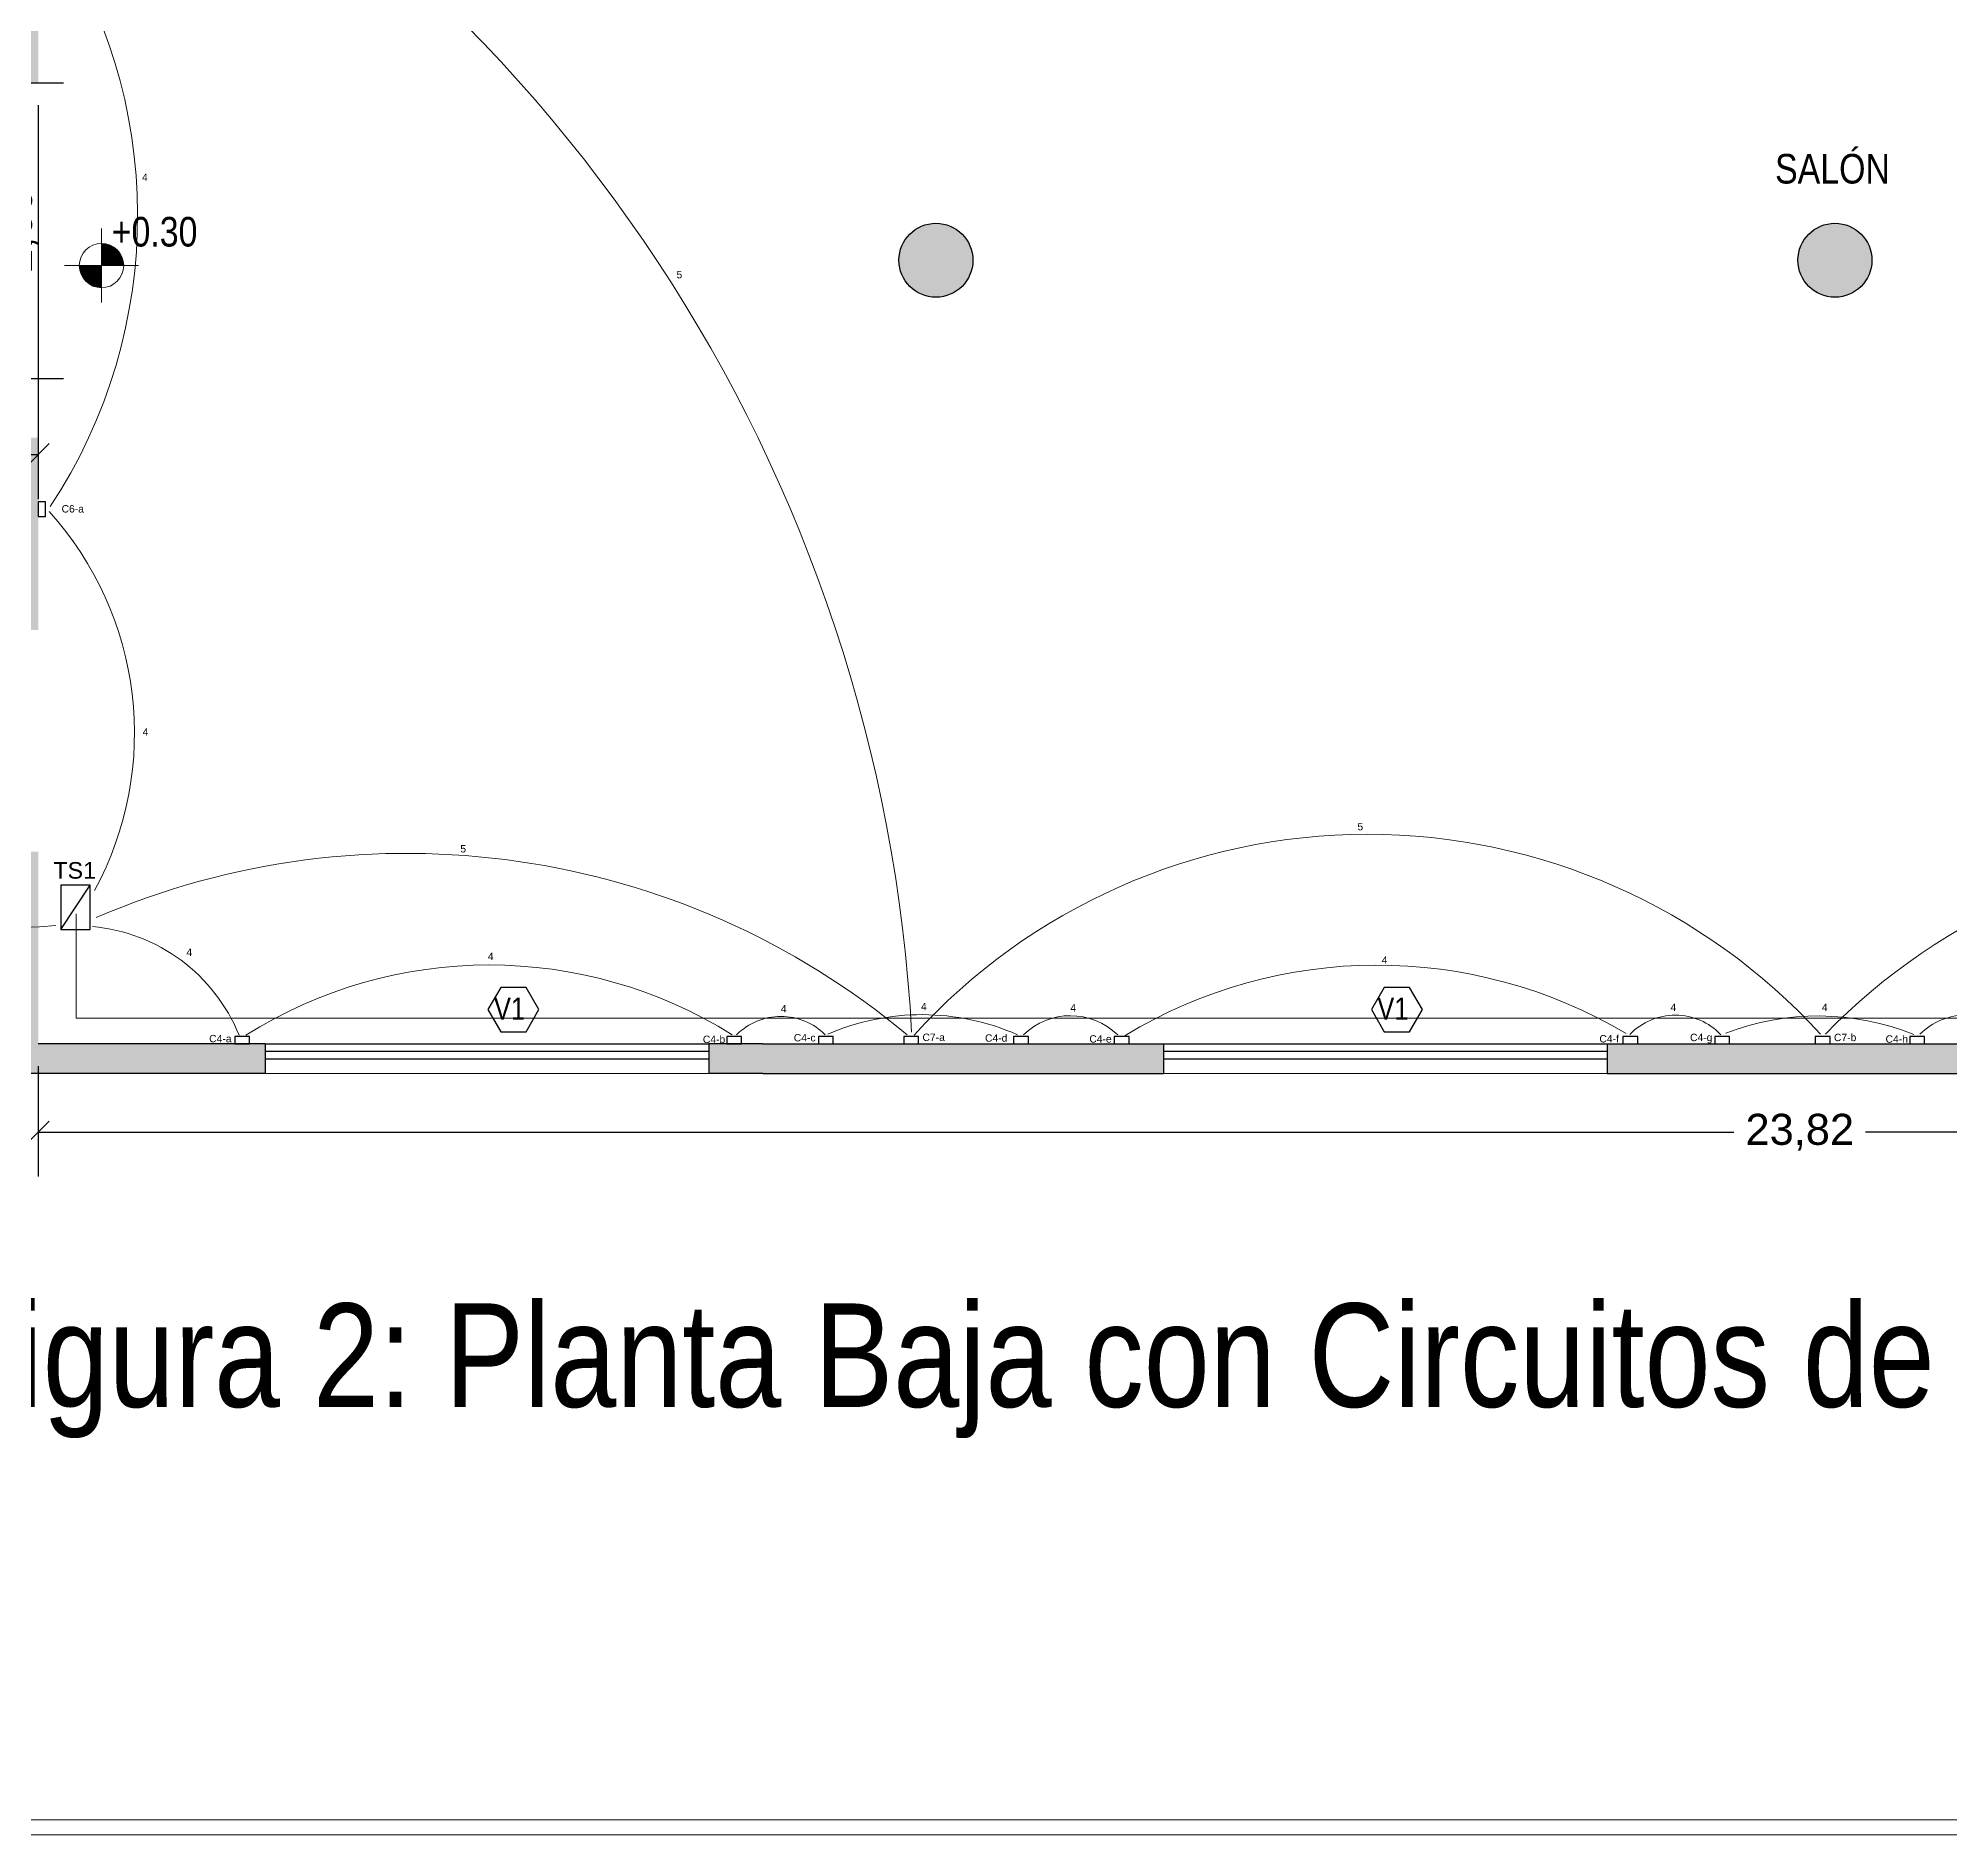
# Model space of a CAD drawing. Header units: millimetres. Extents: x 569 to 671, y 232 to 291.
# Drawn here: x 581.68 to 594.61, y 231.64 to 243.79 of the extents above; entities that cross this region are included whole.
import ezdxf

# ---------------------------------------------------------------- set-up
doc = ezdxf.new("R2010")
doc.units = ezdxf.units.MM
for name, color, linetype in [('01', 1, 'Continuous'), ('Muros', 1, 'Continuous'), ('Texto', 241, 'Continuous'), ('Vista', 4, 'Continuous')]:
    doc.layers.add(name, color=color, linetype=linetype)
for name, color, linetype, lineweight in [('Cotas', 9, 'Continuous', 13), ('MARCO', 130, 'Continuous', 15), ('Mobiliario', 84, 'Continuous', 18), ('Piso', 254, 'Continuous', 13)]:
    doc.layers.add(name, color=color, linetype=linetype, lineweight=lineweight)
doc.styles.add('arial', font='arial.ttf', dxfattribs={"height": 0.15})
doc.styles.add('CARATULA', font='arial.ttf')
doc.styles.add('Cecilia-3', font='ARIALN.TTF', dxfattribs={"height": 0.04})
doc.styles.get("Standard").update_dxf_attribs({"font": 'arial.ttf'})
doc.dimstyles.new('Seba', dxfattribs={"dimscale": 0.3, "dimtxt": 0.7, "dimasz": 0.5, "dimexe": 1, "dimexo": 0.5, "dimgap": 0.3, "dimtad": 0, "dimzin": 1, "dimtxsty": 'CARATULA', "dimblk": 'OBLIQUE', "dimcen": 0.5, "dimclrd": 256, "dimclre": 256, "dimadec": 0, "dimazin": 0, "dimtm": 1e-09, "dimtfac": 1, "dimtmove": 0, "dimatfit": 3, "dimldrblk": 'OBLIQUE', "dimfxl": 1.25, "dimarcsym": 1})

# ---------------------------------------------------------------- blocks, each defined once
blk = doc.blocks.new('_Oblique')
at = {"color": 0, "linetype": 'ByBlock', "lineweight": -2}
blk.add_line((-0.5, -0.5), (0.5, 0.5), dxfattribs=at)
blk = doc.blocks.new('*D303')
at = {"layer": 'Cotas', "lineweight": -2, "transparency": 16777216}
for p, q in [((577.865, 243.49), (581.854, 243.49)), ((581.554, 243.49), (581.554, 242.854)), ((581.554, 241.49), (581.554, 242.126)), ((577.865, 241.49), (581.854, 241.49))]:
    blk.add_line(p, q, dxfattribs=at)
at = {"layer": 'Defpoints', "color": 0, "transparency": 16777216}
for p in [(577.715, 243.49), (581.554, 243.49), (577.715, 241.49)]:
    blk.add_point(p, dxfattribs=at)
at = {"layer": 'Cotas', "lineweight": -2, "transparency": 16777216, "xscale": 0.15, "yscale": 0.15, "zscale": 0.15}
for p, rotation in [((581.554, 243.49), 90), ((581.554, 241.49), 270)]:
    blk.add_blockref('_Oblique', p, dxfattribs=dict(at, rotation=rotation))
at = {"layer": 'Cotas', "color": 0, "transparency": 16777216, "insert": (581.554, 242.49), "char_height": 0.21, "attachment_point": 5, "rotation": 90, "style": 'CARATULA'}
blk.add_mtext('2,00', dxfattribs=at)
blk = doc.blocks.new('*D304')
at = {"layer": 'Cotas', "lineweight": -2, "transparency": 16777216}
for p, q in [((581.682, 236.84), (581.682, 236.093)), ((605.505, 236.84), (605.505, 236.093)), ((581.682, 236.393), (593.148, 236.393)), ((605.505, 236.393), (594.038, 236.393))]:
    blk.add_line(p, q, dxfattribs=at)
at = {"layer": 'Defpoints', "color": 0, "transparency": 16777216}
for p in [(581.682, 236.99), (605.505, 236.99), (581.682, 236.393)]:
    blk.add_point(p, dxfattribs=at)
at = {"layer": 'Cotas', "lineweight": -2, "transparency": 16777216, "xscale": 0.15, "yscale": 0.15, "zscale": 0.15}
for p, rotation in [((581.682, 236.393), 180.0000000000016), ((605.505, 236.393), 1.598721155460225e-12)]:
    blk.add_blockref('_Oblique', p, dxfattribs=dict(at, rotation=rotation))
at = {"layer": 'Cotas', "color": 0, "transparency": 16777216, "insert": (593.593, 236.393), "char_height": 0.21, "attachment_point": 5, "style": 'CARATULA'}
blk.add_mtext('23,82', dxfattribs=at)
blk = doc.blocks.new('*D309')
at = {"layer": 'Cotas', "lineweight": -2, "transparency": 16777216}
for p, q in [((575.882, 243.34), (575.882, 240.675)), ((581.682, 243.34), (581.682, 240.675)), ((575.882, 240.975), (578.42, 240.975)), ((581.682, 240.975), (579.145, 240.975))]:
    blk.add_line(p, q, dxfattribs=at)
at = {"layer": 'Defpoints', "color": 0, "transparency": 16777216}
for p in [(575.882, 243.49), (581.682, 243.49), (575.882, 240.975)]:
    blk.add_point(p, dxfattribs=at)
at = {"layer": 'Cotas', "lineweight": -2, "transparency": 16777216, "xscale": 0.15, "yscale": 0.15, "zscale": 0.15, "rotation": 180}
blk.add_blockref('_Oblique', (575.882, 240.975), dxfattribs=at)
at = {"layer": 'Cotas', "lineweight": -2, "transparency": 16777216, "xscale": 0.15, "yscale": 0.15, "zscale": 0.15}
blk.add_blockref('_Oblique', (581.682, 240.975), dxfattribs=at)
at = {"layer": 'Cotas', "color": 0, "transparency": 16777216, "insert": (578.782, 240.975), "char_height": 0.21, "attachment_point": 5, "style": 'CARATULA'}
blk.add_mtext('5,80', dxfattribs=at)

msp = doc.modelspace()

# ---------------------------------------------------------------- hatches: boundary and pattern name
at = {"layer": 'Muros'}
h = msp.add_hatch(color=256, dxfattribs=at)
h.dxf.hatch_style = 1
h.paths.add_polyline_path([(600.021, 247.79), (598.366, 247.79), (598.366, 247.59), (599.901, 247.59), (600.536, 246.388), (600.713, 246.482)])
h.paths.add_polyline_path([(595.366, 247.79), (592.291, 247.79), (592.291, 247.59), (595.366, 247.59)])
h.paths.add_polyline_path([(589.291, 247.79), (586.582, 247.79), (586.217, 247.79), (586.217, 247.59), (586.582, 247.59), (589.291, 247.59)])
h.paths.add_polyline_path([(602.583, 242.945), (602.406, 242.852), (603.099, 241.541), (603.275, 241.635)])
h.paths.add_polyline_path([(605.145, 238.098), (604.968, 238.005), (605.505, 236.99), (604.436, 236.99), (604.436, 236.79), (605.837, 236.79)])
h.paths.add_polyline_path([(601.436, 236.99), (598.366, 236.99), (598.366, 236.79), (601.436, 236.79)])
h.paths.add_polyline_path([(595.366, 236.99), (592.291, 236.99), (592.291, 236.79), (595.366, 236.79)])
h.paths.add_polyline_path([(589.291, 236.99), (586.582, 236.99), (586.217, 236.99), (586.217, 236.79), (586.582, 236.79), (589.291, 236.79)])
h.paths.add_polyline_path([(600.151, 242.29, 1), (599.651, 242.29, 1)])
h.paths.add_polyline_path([(594.081, 242.29, 1), (593.581, 242.29, 1)])
h.paths.add_polyline_path([(588.002, 242.29, 1), (587.502, 242.29, 1)])
h.paths.add_polyline_path([(583.217, 236.99), (581.682, 236.99), (581.682, 238.29), (581.482, 238.29), (581.482, 236.99), (581.082, 236.99), (581.082, 236.79), (583.217, 236.79)])
h.paths.add_polyline_path([(581.682, 241.09), (576.782, 241.09), (576.782, 240.89), (578.482, 240.89), (578.482, 236.99), (577.782, 236.99), (577.782, 236.79), (578.682, 236.79), (578.682, 240.89), (581.482, 240.89), (581.482, 239.79), (581.682, 239.79)])
h.paths.add_polyline_path([(575.882, 237.79), (576.782, 237.79), (576.782, 237.69), (576.882, 237.69), (576.882, 237.89), (575.882, 237.89), (575.882, 238.69), (576.782, 238.69), (576.782, 238.59), (576.882, 238.59), (576.882, 238.79), (575.882, 238.79), (575.882, 239.59), (576.882, 239.59), (576.882, 239.69), (575.882, 239.69), (575.882, 241.49), (575.682, 241.49), (575.682, 236.79), (576.582, 236.79), (576.582, 236.99), (575.882, 236.99)])
h.paths.add_polyline_path([(579.382, 243.69), (578.682, 243.69), (578.682, 245.49), (580.282, 245.49), (580.282, 243.49), (580.682, 243.49), (580.682, 243.69), (580.482, 243.69), (580.482, 245.69), (578.682, 245.69), (578.682, 247.59), (579.082, 247.59), (579.082, 247.79), (577.782, 247.79), (577.782, 247.59), (578.482, 247.59), (578.482, 243.69), (576.782, 243.69), (576.782, 243.49), (579.382, 243.49)])
h.paths.add_polyline_path([(581.682, 247.59), (583.217, 247.59), (583.217, 247.79), (581.482, 247.79), (581.482, 243.49), (581.682, 243.49)])
h.paths.add_polyline_path([(580.682, 247.79), (580.282, 247.79), (580.282, 247.59), (580.682, 247.59)])
h.paths.add_polyline_path([(576.582, 247.79), (575.682, 247.79), (575.682, 243.29), (575.882, 243.29), (575.882, 244.89), (576.882, 244.89), (576.882, 245.09), (576.782, 245.09), (576.782, 244.99), (575.882, 244.99), (575.882, 245.79), (576.882, 245.79), (576.882, 245.99), (576.782, 245.99), (576.782, 245.89), (575.882, 245.89), (575.882, 246.69), (576.882, 246.69), (576.882, 246.89), (576.782, 246.89), (576.782, 246.79), (575.882, 246.79), (575.882, 247.59), (576.582, 247.59)])
at = {"layer": 'Piso'}
for points in [[(582.11, 242.404), (582.11, 242.254), (582.26, 242.254, 0.414214)], [(582.11, 242.254), (581.96, 242.254, 0.414214), (582.11, 242.104)]]:
    msp.add_hatch(color=256, dxfattribs=at).paths.add_polyline_path(points)

# ---------------------------------------------------------------- linework, layer by layer
at = {"color": 7, "true_color": 0xffffff}
for p, q in [((581.732, 240.657), (581.682, 240.657)), ((581.682, 240.657), (581.682, 240.557)), ((581.682, 240.557), (581.732, 240.557)), ((581.732, 240.607), (581.732, 240.657)), ((581.732, 240.557), (581.732, 240.607)), ((583.111, 237.04), (583.011, 237.04)), ((583.011, 237.04), (583.011, 236.99)), ((583.011, 236.99), (583.061, 236.99)), ((583.061, 236.99), (583.111, 236.99)), ((583.111, 236.99), (583.111, 237.04)), ((586.438, 237.04), (586.338, 237.04)), ((586.338, 237.04), (586.338, 236.99)), ((586.338, 236.99), (586.388, 236.99)), ((586.388, 236.99), (586.438, 236.99)), ((586.438, 236.99), (586.438, 237.04)), ((587.058, 237.04), (586.958, 237.04)), ((586.958, 237.04), (586.958, 236.99)), ((586.958, 236.99), (587.008, 236.99)), ((587.008, 236.99), (587.058, 236.99)), ((587.058, 236.99), (587.058, 237.04)), ((588.377, 237.04), (588.277, 237.04)), ((588.277, 237.04), (588.277, 236.99)), ((588.277, 236.99), (588.327, 236.99)), ((588.327, 236.99), (588.377, 236.99)), ((588.377, 236.99), (588.377, 237.04)), ((589.058, 237.04), (588.958, 237.04)), ((588.958, 237.04), (588.958, 236.99)), ((588.958, 236.99), (589.008, 236.99)), ((589.008, 236.99), (589.058, 236.99)), ((589.058, 236.99), (589.058, 237.04)), ((592.497, 237.04), (592.397, 237.04)), ((592.397, 237.04), (592.397, 236.99)), ((592.397, 236.99), (592.447, 236.99)), ((592.447, 236.99), (592.497, 236.99)), ((592.497, 236.99), (592.497, 237.04)), ((593.118, 237.04), (593.018, 237.04)), ((593.018, 237.04), (593.018, 236.99)), ((593.018, 236.99), (593.068, 236.99)), ((593.068, 236.99), (593.118, 236.99)), ((593.118, 236.99), (593.118, 237.04)), ((594.437, 237.04), (594.337, 237.04)), ((594.337, 237.04), (594.337, 236.99)), ((594.337, 236.99), (594.387, 236.99)), ((594.387, 236.99), (594.437, 236.99)), ((594.437, 236.99), (594.437, 237.04))]:
    msp.add_line(p, q, dxfattribs=at)
msp.add_line((581.834, 237.763), (582.034, 238.063))
at = {"color": 4}
for p, q in [((587.634, 237.04), (587.534, 237.04)), ((587.534, 237.04), (587.534, 236.99)), ((587.534, 236.99), (587.584, 236.99)), ((587.584, 236.99), (587.634, 236.99)), ((587.634, 236.99), (587.634, 237.04)), ((593.798, 237.04), (593.698, 237.04)), ((593.698, 237.04), (593.698, 236.99)), ((593.698, 236.99), (593.748, 236.99)), ((593.748, 236.99), (593.798, 236.99)), ((593.798, 236.99), (593.798, 237.04))]:
    msp.add_line(p, q, dxfattribs=at)
msp.add_lwpolyline([(581.834, 237.763), (582.034, 237.763), (582.034, 238.063), (581.834, 238.063)], close=True)
at = {"layer": 'Cotas', "color": 0}
for p, q in [((581.939, 237.165), (581.939, 237.869)), ((605.05, 237.165), (581.939, 237.165))]:
    msp.add_line(p, q, dxfattribs=at)
at = {"layer": 'Cotas', "color": 4}
for centre, radius, start, end in [((577.107, 236.504), 10.496, 3.083, 63.7069), ((590.671, 234.266), 4.142, 42.3345, 137.7599), ((596.8, 234.11), 4.229, 44.2629, 135.8439), ((584.172, 232.998), 5.281, 50.1316, 113.4005)]:
    msp.add_arc(centre, radius, start, end, dxfattribs=at)
at = {"layer": 'Cotas', "color": 3}
for centre, radius, start, end in [((578.781, 242.592), 3.573, 326.5747, 33.8488), ((580.099, 239.092), 2.234, 331.5163, 42.135), ((581.495, 241.187), 3.41, 216.623, 275.1498), ((581.943, 236.606), 1.183, 22.0073, 84.8806), ((584.732, 234.429), 3.095, 57.9509, 122.1526), ((590.736, 234.232), 3.291, 59.2378, 121.1729), ((586.704, 236.753), 0.423, 44.952, 135.048), ((587.658, 235.588), 1.6, 66.2364, 113.474), ((588.662, 236.725), 0.456, 45.5576, 134.2758), ((592.751, 236.76), 0.425, 43.4706, 136.0689), ((593.718, 235.45), 1.729, 68.02, 111.2141), ((594.72, 236.742), 0.444, 44.0102, 135.0268)]:
    msp.add_arc(centre, radius, start, end, dxfattribs=at)
at = {"layer": 'MARCO'}
msp.add_lwpolyline([(569.247, 231.642), (671.197, 231.642), (671.197, 290.842), (569.247, 290.842)], dxfattribs=at)
msp.add_lwpolyline([(569.347, 231.742), (671.097, 231.742), (671.097, 290.742), (569.347, 290.742)], close=True, dxfattribs=at)
at = {"layer": 'Mobiliario'}
for p, q in [((583.217, 236.79), (586.217, 236.79)), ((589.291, 236.79), (592.291, 236.79))]:
    msp.add_line(p, q, dxfattribs=at)
at = {"layer": 'Muros', "ltscale": 0.01}
for p, q in [((583.217, 236.99), (581.682, 236.99)), ((586.582, 236.99), (586.217, 236.99)), ((586.582, 236.99), (589.291, 236.99)), ((592.291, 236.99), (595.366, 236.99)), ((583.217, 236.79), (581.082, 236.79)), ((586.582, 236.79), (586.217, 236.79)), ((586.582, 236.79), (589.291, 236.79)), ((592.291, 236.79), (595.366, 236.79))]:
    msp.add_line(p, q, dxfattribs=at)
at = {"layer": 'Muros'}
for p, q in [((583.217, 236.99), (583.217, 236.79)), ((586.217, 236.99), (586.217, 236.79)), ((589.291, 236.99), (589.291, 236.79)), ((592.291, 236.99), (592.291, 236.79))]:
    msp.add_line(p, q, dxfattribs=at)
for centre in [(587.752, 242.29), (593.831, 242.29)]:
    msp.add_circle(centre, 0.25, dxfattribs=at)
at = {"layer": 'Piso'}
for p, q in [((582.11, 242.254), (582.11, 242.504)), ((582.11, 242.254), (581.86, 242.254)), ((582.11, 242.254), (582.11, 242.004)), ((582.11, 242.254), (582.36, 242.254)), ((582.114, 242.104), (582.114, 242.104))]:
    msp.add_line(p, q, dxfattribs=at)
msp.add_circle((582.11, 242.254), 0.15, dxfattribs=at)
at = {"layer": 'Texto'}
for p, q in [((583.217, 236.99), (586.217, 236.99)), ((589.291, 236.99), (592.291, 236.99)), ((583.217, 236.89), (586.217, 236.89)), ((589.291, 236.89), (592.291, 236.89))]:
    msp.add_line(p, q, dxfattribs=at)
at = {"layer": 'Vista'}
for p, q in [((583.217, 236.94), (586.217, 236.94)), ((589.291, 236.94), (592.291, 236.94)), ((583.217, 236.89), (586.217, 236.89)), ((589.291, 236.89), (592.291, 236.89))]:
    msp.add_line(p, q, dxfattribs=at)
for points in [[(584.981, 237.371), (584.809, 237.371), (584.723, 237.222), (584.809, 237.073), (584.981, 237.073), (585.067, 237.222)], [(590.955, 237.371), (590.783, 237.371), (590.697, 237.222), (590.783, 237.073), (590.955, 237.073), (591.041, 237.222)]]:
    msp.add_lwpolyline(points, close=True, dxfattribs=at)

# ---------------------------------------------------------------- texts
at = {"color": 3, "char_height": 0.05, "attachment_point": 1}
for s, insert in [('4', (582.384, 242.876)), ('{\\C4;5}', (585.998, 242.218)), ('4', (582.388, 239.125)), ('{\\C4;5}', (590.602, 238.485)), ('{\\C4;5}', (584.536, 238.335)), ('4', (582.684, 237.635)), ('4', (584.722, 237.607)), ('4', (590.766, 237.582)), ('4', (586.703, 237.253)), ('4', (587.651, 237.268)), ('4', (588.661, 237.259)), ('4', (592.719, 237.263)), ('4', (593.742, 237.262)), ('C4-a', (582.838, 237.051)), ('C4-b', (586.176, 237.046)), ('C4-c', (586.791, 237.057)), ('{\\C4;C7-a}', (587.661, 237.06)), ('C4-d', (588.084, 237.055)), ('C4-e', (588.789, 237.049)), ('C4-f', (592.238, 237.05)), ('C4-g', (592.851, 237.059)), ('{\\C4;C7-b}', (593.824, 237.059)), ('C4-h', (594.173, 237.048))]:
    msp.add_mtext_dynamic_manual_height_columns(s, width=0.22809, gutter_width=12.5, heights=[0], dxfattribs=dict(at, insert=insert))
at = {"layer": '01', "insert": (581.785, 238.22), "char_height": 0.1123, "width": 0.29337, "attachment_point": 1, "style": 'arial'}
msp.add_mtext('TS1', dxfattribs=at)
at = {"layer": 'Cotas', "color": 3, "insert": (581.84, 240.634), "char_height": 0.05, "width": 0.1522, "attachment_point": 1}
msp.add_mtext('C6-a', dxfattribs=at)
at = {"layer": 'Texto', "attachment_point": 1, "style": 'Cecilia-3'}
for s, insert, char_height, width in [('SALÓN', (593.426, 243.009), 0.2, 1.52837), ('{\\H0.8x;+0.30}', (582.179, 242.583), 0.25, 0.85335), (' V1', (584.716, 237.304), 0.15, 0.79439), (' V1', (590.689, 237.304), 0.15, 0.79439), ('Figura 2: Planta Baja con Circuitos de TUG y TUE', (581.045, 235.235), 0.7, 19.00312)]:
    msp.add_mtext(s, dxfattribs=dict(at, insert=insert, char_height=char_height, width=width))

# ---------------------------------------------------------------- dimensions: what is measured, and where the dimension line sits
at = {"layer": 'Cotas'}
for base, p1, p2, angle, picture, middle in [((581.554, 243.49), (577.715, 241.49), (577.715, 243.49), 90, '*D303', (581.554, 242.49)), ((581.682, 236.393), (605.505, 236.99), (581.682, 236.99), 180, '*D304', (593.593, 236.393))]:
    dim = msp.add_linear_dim(base=base, p1=p1, p2=p2, angle=angle, dimstyle='Seba', dxfattribs=at)
    dim.commit()
    dim.dimension.update_dxf_attribs({"geometry": picture, "text_midpoint": middle, "dimtype": 161})
dim = msp.add_linear_dim(base=(575.882, 240.975), p1=(581.682, 243.49), p2=(575.882, 243.49), dimstyle='Seba', dxfattribs=at)
dim.commit()
dim.dimension.update_dxf_attribs({"geometry": '*D309', "text_midpoint": (578.782, 240.975), "dimtype": 160})

doc.saveas('drawing.dxf')
